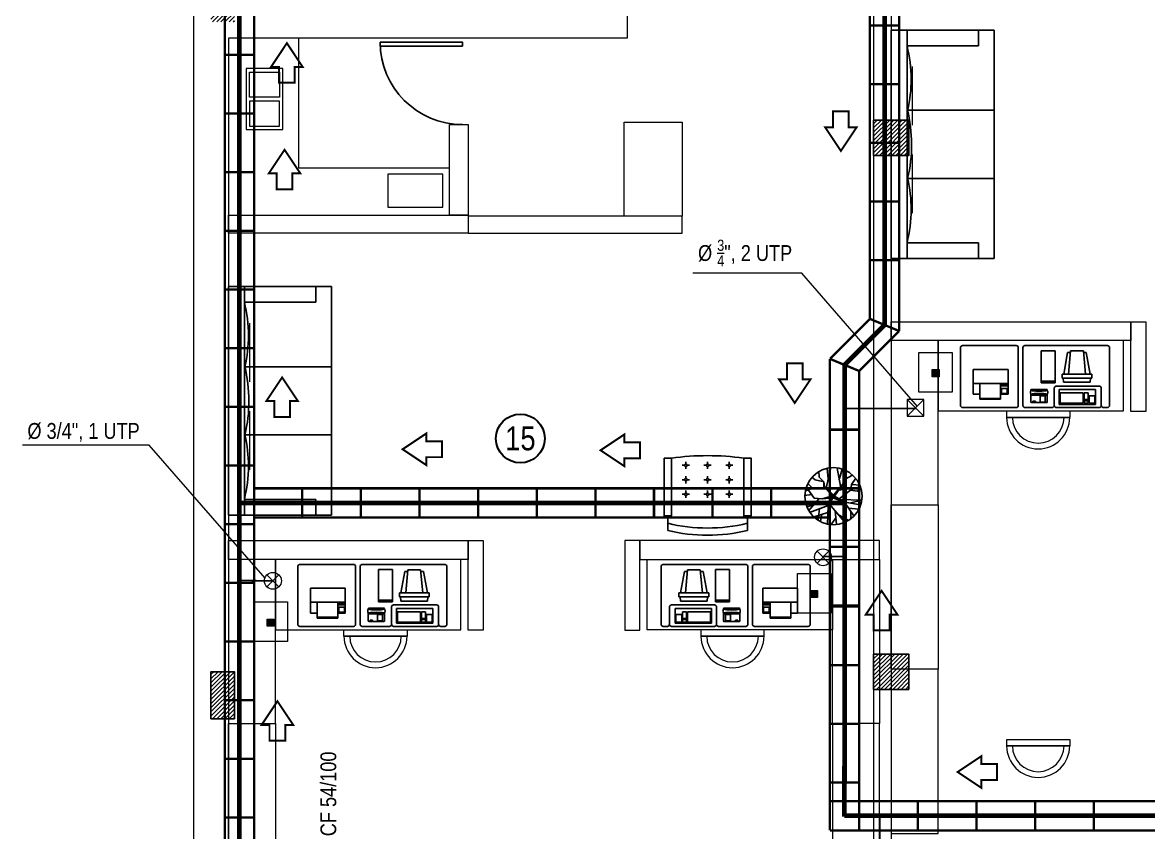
# Model space of a CAD drawing. Header units: millimetres. Extents: x 0 to 126, y 0 to 76.
# Drawn here: x 70.15 to 79.75, y 10.4 to 17.3 of the extents above; entities that cross this region are included whole.
import ezdxf

# ---------------------------------------------------------------- set-up
doc = ezdxf.new("R2010")
doc.units = ezdxf.units.MM
doc.linetypes.add('Continua', pattern=[0])
doc.linetypes.add('DASHED', pattern=[0.75, 0.5, -0.25])
for name, color, linetype in [('9__9', 9, 'Continuous'), ('A-FURN-1', 7, 'Continuous'), ('A-GLAZ-1', 7, 'Continuous'), ('E-COLUMNA', 20, 'Continuous'), ('HatchColus', 8, 'Continuous'), ('MOVABLE_FURNISHINGS', 7, 'Continuous'), ('Muebles', 2, 'Continuous'), ('TRACO01', 7, 'Continuous'), ('TRACO02', 255, 'Continuous')]:
    doc.layers.add(name, color=color, linetype=linetype)
for name, color, linetype, lineweight in [('ARQUITECTÓNICO', 152, 'Continuous', 0), ('INST. VOZ Y DATOS', 40, 'Continuous', 0), ('TEXTOS INST. VOZ Y DATOS', 1, 'Continuous', 0)]:
    doc.layers.add(name, color=color, linetype=linetype, lineweight=lineweight)
doc.styles.add('75', font='ARIALN.TTF', dxfattribs={"height": 0.135})
pattern_1 = [(45, (-1018.400148, -104.339457), (-0.0176776695, 0.0176776695), [])]

# ---------------------------------------------------------------- blocks, each defined once
blk = doc.blocks.new('FIXT-SOFA3672')
at = {"layer": 'A-FURN-1'}
for p, q in [((35.919106, 36.03653), (-35.919106, 36.03653)), ((-35.919106, 36.03653), (-35.919106, 0.010204)), ((35.919106, 0.010204), (35.919106, 36.03653)), ((-35.896767, 30.508681), (35.914639, 30.508681)), ((-31.016712, 5.575283), (-31.016712, 30.508681)), ((-10.734035, 30.318065), (-10.734035, -0.180412)), ((10.734035, 30.318065), (10.734035, -0.180412)), ((31.016712, 5.575283), (31.016712, 30.508681)), ((-35.896767, 5.575283), (-31.016712, 5.575283)), ((35.896767, 5.575283), (31.016712, 5.575283)), ((-35.919106, 0.010204), (35.919106, 0.010204))]:
    blk.add_line(p, q, dxfattribs=at)
for centre, radius, start, end in [((-20.12418, 71.160164), 42.085514, 255, 269.461553), ((-20.176819, 65.559021), 36.484119, 269.461552, 284.999998), ((-0.096013, 70.019703), 41.102158, 255, 270.121624), ((-0.098873, 71.366776), 42.449238, 270.121624, 285.000001), ((20.176819, 65.559021), 36.484119, 255.000002, 270.538448), ((20.12418, 71.160164), 42.085514, 270.538447, 285)]:
    blk.add_arc(centre, radius, start, end, dxfattribs=at)
blk = doc.blocks.new('A$C12894DB4')
at = {"layer": 'TRACO01', "color": 0}
for p, q in [((9.91, 5.66), (9.91, 5.26)), ((11.31, 5.66), (9.91, 5.66)), ((11.31, 5.46), (9.91, 5.46)), ((11.31, 5.66), (11.31, 5.26)), ((11.31, 5.26), (9.91, 5.26)), ((11.31, 4.66), (9.91, 4.66)), ((9.91, 4.66), (9.91, 3.46)), ((11.31, 3.46), (9.91, 3.46)), ((11.31, 4.66), (11.31, 3.46)), ((17.03, 4.24), (17.03, 4.14)), ((17.03, 3.36), (17.03, 1.44)), ((20.83, 4.44), (17.23, 4.44)), ((20.83, 3.04), (17.23, 3.04)), ((18.23, 4.2), (18.23, 4.05)), ((18.23, 3.43), (18.23, 3.28)), ((19.33, 2.91), (19.33, 1.37)), ((19.33, 2.91), (20.53, 2.91)), ((19.83, 4.2), (19.83, 4.05)), ((19.83, 3.43), (19.83, 3.28)), ((20.53, 2.91), (20.53, 1.37)), ((21.03, 4.24), (21.03, 4.13)), ((21.03, 3.36), (21.03, 1.44)), ((24.13, 3.58), (29.73, 3.58)), ((24.13, 3.58), (24.13, 1.08)), ((29.73, 3.58), (29.73, 1.08)), ((29.93, 3.58), (29.93, 1.98)), ((29.93, 3.58), (30.93, 3.58)), ((30.93, 3.58), (30.93, 1.98)), ((31.13, 2.88), (31.13, 1.08)), ((31.13, 2.88), (32.53, 2.88)), ((32.53, 2.88), (32.53, 1.08)), ((9.71, 2.26), (4.71, 2.26)), ((20.83, 1.24), (17.23, 1.24)), ((17.53, 1.57), (17.53, 1.37)), ((18.13, 1.57), (17.53, 1.57)), ((18.13, 1.37), (17.53, 1.37)), ((18.13, 1.57), (18.13, 1.37)), ((19.33, 1.37), (20.53, 1.37)), ((24.13, 1.08), (29.73, 1.08)), ((29.93, 1.98), (30.93, 1.98)), ((29.93, 1.68), (29.93, 1.08)), ((29.93, 1.68), (30.93, 1.68)), ((29.93, 1.08), (30.93, 1.08)), ((30.93, 1.68), (30.93, 1.08)), ((31.13, 1.08), (32.53, 1.08))]:
    blk.add_line(p, q, dxfattribs=at)
for centre, radius, start, end in [((18.18, 3.74), 1.25, 166.0825, 180), ((18.18, 3.74), 1.25, 180, 191.2958), ((17.19, 3.54), 0.24, 191.2958, 283.3617), ((17.16, 3.98), 0.2, 70.2489, 166.4245), ((17.23, 4.24), 0.2, 90, 180), ((17.23, 2.84), 0.2, 90, 180), ((18.07, 7.64), 3.57, 256.1032, 263.8325), ((18.07, -0.17), 3.57, 96.1675, 103.8968), ((16.93, 3.52), 0.369, 323.5958, 323.7272), ((18.64, 12.93), 8.89, 263.8325, 267.4371), ((18.64, -5.45), 8.89, 92.5629, 96.1675), ((17.99, 4.2), 0.24, 0, 90), ((17.99, 3.28), 0.24, 270, 0), ((19.03, 21.61), 17.58, 267.4371, 270), ((19.03, -14.14), 17.58, 90, 92.5629), ((19.03, 21.61), 17.58, 270, 272.5629), ((19.03, -14.14), 17.58, 87.4371, 90), ((19.42, 12.93), 8.89, 272.5629, 276.1675), ((19.42, -5.45), 8.89, 83.8325, 87.4371), ((20.07, 4.2), 0.24, 90, 180), ((20.07, 3.28), 0.24, 180, 270), ((19.99, 7.64), 3.57, 276.1675, 283.8968), ((19.99, -0.17), 3.57, 76.6383, 83.8325), ((20.87, 3.54), 0.24, 256.6383, 358.4297), ((20.83, 4.24), 0.2, 0, 90), ((20.83, 2.84), 0.2, 0, 90), ((20.9, 3.98), 0.2, 9.5352, 104.6502), ((20.4, 3.82), 0.72, 9.4076, 17.8024), ((19.88, 3.74), 1.25, 0, 9.4076), ((19.88, 3.74), 1.25, 350.5924, 360), ((17.23, 1.44), 0.2, 180, 270), ((20.83, 1.44), 0.2, 270, 0)]:
    blk.add_arc(centre, radius, start, end, dxfattribs=at)
at = {"layer": 'TRACO02', "color": 0}
for p, q in [((0, 14.54), (0, 0.54)), ((0.5, 15.04), (13.5, 15.04)), ((14, 14.54), (14, 0.54)), ((15.1, 14.54), (15.1, 0.54)), ((35.6, 15.04), (15.6, 15.04)), ((19.55, 6), (19.55, 13.8)), ((22.95, 13.8), (19.55, 13.8)), ((22.95, 6), (22.95, 13.8)), ((26.13, 8.15), (26.62, 13.75)), ((26.62, 13.75), (29.75, 13.75)), ((30.24, 8.15), (29.75, 13.75)), ((36.1, 14.54), (36.1, 0.54)), ((24.99, 8.15), (25.9, 13.35)), ((25.9, 13.35), (26.59, 13.35)), ((29.79, 13.35), (30.47, 13.35)), ((31.39, 8.15), (30.47, 13.35)), ((11.51, 9.26), (3.11, 9.26)), ((3.11, 9.26), (3.11, 3.26)), ((11.51, 9.26), (11.51, 3.26)), ((11.51, 5.86), (3.11, 5.86)), ((4.71, 5.86), (4.71, 2.06)), ((9.71, 5.86), (9.71, 2.06)), ((22.95, 6.4), (19.55, 6.4)), ((22.95, 6), (19.55, 6)), ((24.59, 8.15), (31.79, 8.15)), ((24.59, 7.15), (24.59, 8.15)), ((24.59, 7.15), (31.79, 7.15)), ((24.98, 6.15), (24.89, 7.15)), ((24.98, 6.15), (31.4, 6.15)), ((31.4, 6.15), (31.49, 7.15)), ((31.79, 7.15), (31.79, 8.15)), ((4.71, 3.26), (3.11, 3.26)), ((11.51, 3.26), (9.71, 3.26)), ((22.7, 4.74), (22.7, 0.54)), ((33.6, 5.24), (23.2, 5.24)), ((23.93, 4.38), (32.73, 4.38)), ((23.93, 4.38), (23.93, 0.78)), ((32.73, 4.38), (32.73, 0.78)), ((34.1, 4.74), (34.1, 0.54)), ((0.5, 0.04), (13.5, 0.04)), ((9.71, 2.06), (4.71, 2.06)), ((22.2, 0.04), (15.6, 0.04)), ((33.6, 0.04), (23.2, 0.04)), ((23.93, 0.78), (32.73, 0.78)), ((35.6, 0.04), (34.6, 0.04))]:
    blk.add_line(p, q, dxfattribs=at)
for centre, radius, start, end in [((0.5, 14.54), 0.5, 90, 180), ((13.5, 14.54), 0.5, 0, 90), ((15.6, 14.54), 0.5, 90, 180), ((35.6, 14.54), 0.5, 0, 90), ((23.2, 4.74), 0.5, 90, 180), ((33.6, 4.74), 0.5, 0, 90), ((0.5, 0.54), 0.5, 180, 270), ((13.5, 0.54), 0.5, 270, 0), ((15.6, 0.54), 0.5, 180, 270), ((22.2, 0.54), 0.5, 270, 0), ((23.2, 0.54), 0.5, 180, 270), ((27.71, -4.98), 5.57, 115.6743, 116.5651), ((29.09, -4.98), 5.57, 63.4349, 64.3257), ((33.6, 0.54), 0.5, 270, 0), ((34.6, 0.54), 0.5, 180, 270), ((35.6, 0.54), 0.5, 270, 0)]:
    blk.add_arc(centre, radius, start, end, dxfattribs=at)
blk = doc.blocks.new('A$C08AE17E7')
at = {"layer": 'A-GLAZ-1', "color": 0}
for p, q in [((4.39, 4.39), (0, 4.39)), ((4.39, 4.177), (4.39, 4.39)), ((0, 4.177), (4.39, 4.177))]:
    blk.add_line(p, q, dxfattribs=at)
blk.add_arc((4.39, 4.39), 4.39, 180, 270, dxfattribs=at)
blk = doc.blocks.new('arbolp114')
at = {"color": 0, "linetype": 'ByBlock'}
for p, q in [((-0.165, 0.209), (-0.203, 0.453)), ((-0.109, 0.31), (-0.154, 0.474)), ((-0.126, 0.175), (-0.067, 0.491)), ((0.126, 0.138), (0.045, 0.503)), ((0.091, 0.306), (0.108, 0.482)), ((0.252, 0.332), (0.256, 0.436)), ((-0.326, 0.205), (-0.462, 0.192)), ((-0.319, 0.205), (-0.389, 0.318)), ((-0.182, 0.289), (-0.333, 0.369)), ((-0.305, 0.104), (-0.319, 0.205)), ((-0.018, -0.001), (-0.165, 0.213)), ((-0.165, 0.213), (0.001, 0.019)), ((0.157, 0.171), (0.168, 0.249)), ((0.168, 0.249), (0.252, 0.332)), ((0.168, 0.165), (0.168, 0.249)), ((0.193, 0.26), (0.319, 0.289)), ((0.319, 0.289), (0.378, 0.331)), ((0.361, 0.133), (0.452, 0.226)), ((-0.417, 0.087), (-0.476, 0.121)), ((-0.088, 0.104), (-0.462, 0.159)), ((-0.301, 0.104), (-0.417, 0.087)), ((-0.098, -0.045), (-0.301, 0.104)), ((-0.116, 0.148), (-0.006, 0.006)), ((-0.001, 0.009), (-0.116, 0.148)), ((-0.006, 0.006), (-0.013, -0.015)), ((0.151, 0.157), (-0.001, 0.009)), ((0.001, 0.019), (0.157, 0.171)), ((0.005, 0), (0.151, 0.157)), ((0.018, 0.007), (0.168, 0.165)), ((0.018, 0.007), (0.196, -0.047)), ((0.143, 0.138), (0.357, 0.138)), ((0.336, -0.035), (0.476, 0.163)), ((0.357, 0.138), (0.497, 0.096)), ((0.375, 0.028), (0.504, 0.012)), ((-0.494, -0.068), (-0.119, -0.057)), ((-0.305, -0.115), (-0.494, -0.068)), ((-0.203, -0.102), (-0.466, -0.152)), ((-0.195, -0.102), (-0.354, -0.342)), ((-0.203, -0.098), (-0.119, -0.057)), ((0.008, -0.026), (-0.195, -0.102)), ((0.073, -0.134), (-0.193, -0.447)), ((-0.179, -0.095), (0.011, -0.018)), ((-0.116, -0.063), (0.005, -0.003)), ((-0.013, -0.015), (-0.116, -0.063)), ((-0.098, -0.045), (-0.018, -0.001)), ((0.174, -0.042), (0.005, 0)), ((0.005, -0.003), (0.068, -0.021)), ((0.008, -0.026), (0.193, -0.047)), ((0.008, -0.026), (0.094, -0.169)), ((0.011, -0.018), (0.174, -0.042)), ((0.017, -0.021), (0.094, -0.152)), ((0.094, -0.161), (0.417, -0.287)), ((0.094, -0.169), (0.105, -0.493)), ((0.196, -0.047), (0.336, -0.035)), ((0.256, -0.047), (0.438, -0.253)), ((0.319, -0.11), (0.494, -0.123)), ((0.34, -0.144), (0.459, -0.186)), ((-0.256, -0.207), (-0.452, -0.228)), ((-0.305, -0.27), (-0.305, -0.392)), ((-0.098, -0.333), (-0.256, -0.417)), ((-0.033, -0.258), (-0.056, -0.497)), ((-0.044, -0.376), (0.042, -0.493)), ((0.098, -0.287), (0.336, -0.363)), ((0.21, -0.329), (0.224, -0.442)), ((0.245, -0.22), (0.266, -0.409))]:
    blk.add_line(p, q, dxfattribs=at)
blk.add_circle((0, 0), 0.5, dxfattribs=at)
blk = doc.blocks.new('A$C6B612579')
at = {"layer": '9__9', "color": 253, "extrusion": (0, 0, -1), "xscale": 4.875, "yscale": 4.875, "zscale": 4.875}
blk.add_blockref('arbolp114', (-2.458, 2.437), dxfattribs=at)
blk = doc.blocks.new('Sillon_2')
at = {"layer": 'MOVABLE_FURNISHINGS', "color": 7, "linetype": 'Continuous'}
for points in [[(0.0375, 0.75), (0.0375, 0.675, -0.1212121), (0.8625, 0.675), (0.8625, 0.75, 0.1212121)], [(0.2125, 0.375, -1), (0.2375, 0.375, -1)], [(0.4375, 0.375, -1), (0.4625, 0.375, -1)], [(0.6625, 0.375, -1), (0.6875, 0.375, -1)], [(0.2125, 0.225, -1), (0.2375, 0.225, -1)], [(0.4375, 0.225, -1), (0.4625, 0.225, -1)], [(0.6625, 0.225, -1), (0.6875, 0.225, -1)], [(0.2125, 0.075, -1), (0.2375, 0.075, -1)], [(0.4375, 0.075, -1), (0.4625, 0.075, -1)], [(0.6625, 0.075, -1), (0.6875, 0.075, -1)]]:
    blk.add_lwpolyline(points, format="xyb", close=True, dxfattribs=at)
for points in [[(0.8625, 0.6), (0.8625, 0.675, 0.1212121), (0.0375, 0.675), (0.0375, 0.6)], [(0.0375, 0), (0.075, 0, 0.0666667), (0.825, 0), (0.8625, 0)]]:
    blk.add_lwpolyline(points, format="xyb", dxfattribs=at)
for points in [[(0, 0), (0.075, 0), (0.075, 0.6), (0, 0.6)], [(0.825, 0), (0.9, 0), (0.9, 0.6), (0.825, 0.6)]]:
    blk.add_lwpolyline(points, close=True, dxfattribs=at)
for points in [[(0.075, 0.475), (0.825, 0.475)], [(0.1875, 0.375), (0.2125, 0.375)], [(0.225, 0.4125), (0.225, 0.3875)], [(0.225, 0.3625), (0.225, 0.3375)], [(0.2375, 0.375), (0.2625, 0.375)], [(0.4125, 0.375), (0.4375, 0.375)], [(0.45, 0.4125), (0.45, 0.3875)], [(0.45, 0.3625), (0.45, 0.3375)], [(0.4625, 0.375), (0.4875, 0.375)], [(0.6375, 0.375), (0.6625, 0.375)], [(0.675, 0.4125), (0.675, 0.3875)], [(0.675, 0.3625), (0.675, 0.3375)], [(0.6875, 0.375), (0.7125, 0.375)], [(0.225, 0.2625), (0.225, 0.2375)], [(0.45, 0.2625), (0.45, 0.2375)], [(0.675, 0.2625), (0.675, 0.2375)], [(0.1875, 0.225), (0.2125, 0.225)], [(0.225, 0.2125), (0.225, 0.1875)], [(0.2375, 0.225), (0.2625, 0.225)], [(0.4125, 0.225), (0.4375, 0.225)], [(0.45, 0.2125), (0.45, 0.1875)], [(0.4625, 0.225), (0.4875, 0.225)], [(0.6375, 0.225), (0.6625, 0.225)], [(0.675, 0.2125), (0.675, 0.1875)], [(0.6875, 0.225), (0.7125, 0.225)], [(0.1875, 0.075), (0.2125, 0.075)], [(0.225, 0.1125), (0.225, 0.0875)], [(0.225, 0.0625), (0.225, 0.0375)], [(0.2375, 0.075), (0.2625, 0.075)], [(0.4125, 0.075), (0.4375, 0.075)], [(0.45, 0.1125), (0.45, 0.0875)], [(0.45, 0.0625), (0.45, 0.0375)], [(0.4625, 0.075), (0.4875, 0.075)], [(0.6375, 0.075), (0.6625, 0.075)], [(0.675, 0.1125), (0.675, 0.0875)], [(0.675, 0.0625), (0.675, 0.0375)], [(0.6875, 0.075), (0.7125, 0.075)]]:
    blk.add_lwpolyline(points, dxfattribs=at)
blk = doc.blocks.new('A$C35E06030')
at = {"layer": 'HatchColus', "linetype": 'Continua', "ltscale": 0.05}
h = blk.add_hatch(dxfattribs=at)
h.set_pattern_fill('ANSI31', color=256, scale=0.2, style=0)
h.set_pattern_definition(pattern_1)
h.paths.add_polyline_path([(0.2, 13.8), (0, 13.8), (0, 13.4), (0.2, 13.4)])
h.paths.add_polyline_path([(0.2, 7.8604), (0, 7.8604), (0, 7.4604), (0.2, 7.4604)])
h.paths.add_polyline_path([(5.95, 12.5619), (5.65, 12.5619), (5.65, 12.2619), (5.95, 12.2619)])
h.paths.add_polyline_path([(11.6, 12.5369), (11.35, 12.5369), (11.35, 12.2869), (11.6, 12.2869)])
h = blk.add_hatch(dxfattribs=at)
h.set_pattern_fill('ANSI31', color=256, scale=0.2, style=0)
h.set_pattern_definition(pattern_1)
h.paths.add_polyline_path([(17, 3.0015), (17.2, 3.0015), (17.2, 3.4015), (17, 3.4015)])
h.paths.add_polyline_path([(11.6, 3.0015), (11.6, 3.2515), (11.35, 3.2515), (11.35, 3.0015)])
h.paths.add_polyline_path([(5.95, 8.0104), (5.65, 8.0104), (5.65, 7.7104), (5.95, 7.7104)])
h.paths.add_polyline_path([(11.6, 7.9854), (11.35, 7.9854), (11.35, 7.7354), (11.6, 7.7354)])
h.paths.add_polyline_path([(17, 7.8604), (17, 7.4604), (17.2, 7.4604), (17.2, 7.8604)])
at = {"layer": 'E-COLUMNA', "linetype": 'Continua', "ltscale": 0.05}
for points in [[(5.65, 12.2619), (5.95, 12.2619), (5.95, 12.5619), (5.65, 12.5619)], [(5.65, 7.7104), (5.95, 7.7104), (5.95, 8.0104), (5.65, 8.0104)], [(0, 7.4604), (0.2, 7.4604), (0.2, 7.8604), (0, 7.8604)]]:
    blk.add_lwpolyline(points, close=True, dxfattribs=at)
blk = doc.blocks.new('A$C1BEB1155')
at = {"layer": 'INST. VOZ Y DATOS', "color": 6}
for points in [[(0, 0.144), (0.1438, 0)], [(0, 0), (0.144, 0.144)]]:
    blk.add_lwpolyline(points, dxfattribs=at)
blk.add_lwpolyline([(0.144, 0.144), (0, 0.144), (0, 0), (0.144, 0)], close=True, dxfattribs=at)

msp = doc.modelspace()

# ---------------------------------------------------------------- hatches: boundary and pattern name
at = {"layer": 'INST. VOZ Y DATOS'}
for points in [[(77.9048, 14.3411), (77.9651, 14.3411), (77.9651, 14.2808), (77.9048, 14.2808)], [(76.8687, 12.4582), (76.929, 12.4582), (76.929, 12.3979), (76.8687, 12.3979)], [(72.2368, 12.2156), (72.2971, 12.2156), (72.2971, 12.1553), (72.2368, 12.1553)]]:
    msp.add_hatch(color=256, dxfattribs=at).paths.add_polyline_path(points)

# ---------------------------------------------------------------- linework, layer by layer
at = {"layer": 'ARQUITECTÓNICO', "linetype": 'Continuous', "ltscale": 0.03}
for p, q in [((71.6061, 37.2563), (71.6061, 6.9063)), ((75.3061, 19.4163), (75.3061, 17.1663)), ((77.4061, 19.4163), (77.4061, 7.0563)), ((77.5561, 19.4163), (77.5561, 7.0563)), ((71.9061, 17.1663), (71.9061, 6.9063)), ((75.2561, 17.1663), (71.9061, 17.1663)), ((75.3061, 17.1663), (71.9061, 17.1663))]:
    msp.add_line(p, q, dxfattribs=at)
at = {"layer": 'ARQUITECTÓNICO', "color": 252}
for p, q in [((78.4348, 17.2359), (77.5561, 17.2359)), ((77.6909, 15.2896), (77.6909, 17.2357)), ((78.2991, 17.2353), (78.2991, 17.103)), ((78.4348, 15.289), (78.4348, 17.2359)), ((78.2991, 17.103), (77.6909, 17.103)), ((77.6956, 16.5533), (78.4394, 16.5533)), ((77.6956, 15.9716), (78.4394, 15.9716)), ((78.2991, 15.4219), (77.6909, 15.4219)), ((78.2991, 15.2896), (78.2991, 15.4219)), ((77.5561, 15.289), (78.4348, 15.289)), ((72.7848, 15.0496), (71.9061, 15.0496)), ((72.0409, 13.1033), (72.0409, 15.0494)), ((72.6491, 15.049), (72.6491, 14.9167)), ((72.7848, 13.1027), (72.7848, 15.0496)), ((72.6491, 14.9167), (72.0409, 14.9167)), ((72.0456, 14.367), (72.7894, 14.367)), ((72.0456, 13.7852), (72.7894, 13.7852)), ((72.6491, 13.2356), (72.0409, 13.2356)), ((72.6491, 13.1033), (72.6491, 13.2356)), ((71.9061, 13.1027), (72.7848, 13.1027))]:
    msp.add_line(p, q, dxfattribs=at)
at = {"layer": 'ARQUITECTÓNICO', "color": 252, "linetype": 'DASHED'}
for p, q in [((77.7352, 16.9254), (77.7352, 15.462)), ((72.0852, 14.7391), (72.0852, 13.2757))]:
    msp.add_line(p, q, dxfattribs=at)
at = {"layer": 'ARQUITECTÓNICO', "color": 0}
for p, q in [((78.5403, 13.9351), (79.0781, 13.9351)), ((72.8903, 12.07), (73.4281, 12.07)), ((76.4719, 12.07), (75.9341, 12.07)), ((78.5403, 11.1351), (79.0781, 11.1351))]:
    msp.add_line(p, q, dxfattribs=at)
for points in [[(72.5061, 16.0594), (72.5061, 17.1663), (71.9061, 17.1663), (71.9061, 15.6594), (72.5061, 15.6594)], [(72.5061, 15.6594), (73.7894, 15.6594), (73.7894, 16.0594), (72.5061, 16.0594)]]:
    msp.add_lwpolyline(points, dxfattribs=at)
for points in [[(72.0565, 16.3879), (72.37, 16.3879), (72.37, 16.9082), (72.0565, 16.9082)], [(72.0854, 16.8787), (72.3406, 16.8787), (72.3406, 16.6656), (72.0854, 16.6656)], [(72.0854, 16.4173), (72.3406, 16.4173), (72.3406, 16.6305), (72.0854, 16.6305)], [(73.9497, 15.6594), (73.7894, 15.6594), (73.7894, 16.4314), (73.9497, 16.4314)], [(75.7751, 15.6502), (75.2805, 15.6502), (75.2805, 16.4522), (75.7751, 16.4522)], [(73.2635, 15.7274), (73.7318, 15.7274), (73.7318, 16.0068), (73.2635, 16.0068)], [(73.9497, 15.5063), (71.9061, 15.5063), (71.9061, 15.6594), (73.9497, 15.6594)], [(73.9497, 15.5063), (75.7751, 15.5063), (75.7751, 15.6502), (73.9497, 15.6502)], [(77.5561, 14.7497), (79.5997, 14.7497), (79.5997, 14.5894), (77.5561, 14.5894)], [(79.5997, 14.7497), (79.7259, 14.7497), (79.7259, 13.9854), (79.5997, 13.9854)], [(77.5561, 13.1894), (77.9561, 13.1894), (77.9561, 14.5894), (77.5561, 14.5894)], [(77.9561, 13.9894), (79.537, 13.9894), (79.537, 14.5894), (77.9561, 14.5894)], [(78.5405, 13.9894), (79.0781, 13.9894), (79.0781, 13.9351), (78.5405, 13.9351)], [(78.6285, 13.9351), (78.9898, 13.9351), (78.9898, 13.9351), (78.6285, 13.9351)], [(77.5561, 13.1894), (77.9561, 13.1894), (77.9561, 11.7894), (77.5561, 11.7894)], [(71.9061, 12.8846), (73.9497, 12.8846), (73.9497, 12.7244), (71.9061, 12.7244)], [(73.9497, 12.8846), (74.0759, 12.8846), (74.0759, 12.1203), (73.9497, 12.1203)], [(75.4125, 12.8846), (75.2863, 12.8846), (75.2863, 12.1203), (75.4125, 12.1203)], [(77.4561, 12.8846), (75.4125, 12.8846), (75.4125, 12.7244), (77.4561, 12.7244)], [(71.9061, 11.3244), (72.3061, 11.3244), (72.3061, 12.7244), (71.9061, 12.7244)], [(72.3061, 12.1244), (73.887, 12.1244), (73.887, 12.7244), (72.3061, 12.7244)], [(77.0561, 12.1244), (75.4752, 12.1244), (75.4752, 12.7244), (77.0561, 12.7244)], [(77.4561, 11.3244), (77.0561, 11.3244), (77.0561, 12.7244), (77.4561, 12.7244)], [(72.8905, 12.1244), (73.4281, 12.1244), (73.4281, 12.07), (72.8905, 12.07)], [(76.4717, 12.1244), (75.9341, 12.1244), (75.9341, 12.07), (76.4717, 12.07)], [(72.9785, 12.07), (73.3398, 12.07), (73.3398, 12.07), (72.9785, 12.07)], [(76.3837, 12.07), (76.0223, 12.07), (76.0223, 12.07), (76.3837, 12.07)], [(77.5561, 10.3894), (77.9561, 10.3894), (77.9561, 11.7894), (77.5561, 11.7894)], [(71.9061, 11.3244), (72.3061, 11.3244), (72.3061, 9.9244), (71.9061, 9.9244)], [(77.4561, 11.3244), (77.0561, 11.3244), (77.0561, 9.9244), (77.4561, 9.9244)], [(78.5405, 11.1894), (79.0781, 11.1894), (79.0781, 11.1351), (78.5405, 11.1351)], [(78.6285, 11.1351), (78.9898, 11.1351), (78.9898, 11.1351), (78.6285, 11.1351)]]:
    msp.add_lwpolyline(points, close=True, dxfattribs=at)
at = {"layer": 'ARQUITECTÓNICO'}
for centre, radius, end in [((78.8092, 13.9351), 0.2689, 0), ((78.8092, 13.9351), 0.2201, 360), ((73.1592, 12.07), 0.2689, 0), ((73.1592, 12.07), 0.2201, 360), ((76.203, 12.07), 0.2689, 0), ((76.203, 12.07), 0.2201, 360), ((78.8092, 11.1351), 0.2689, 0), ((78.8092, 11.1351), 0.2201, 360)]:
    msp.add_arc(centre, radius, 180, end, dxfattribs=at)
at = {"layer": 'ARQUITECTÓNICO', "color": 252}
for centre, major_axis, start_param, end_param in [((76.6994, 16.8078), (0, -1.1405), 1.580194, 1.832596), ((76.836, 16.8092), (0, 0.9887), 4.45059, 4.721787), ((76.6944, 16.2598), (0, 1.1504), -1.568674, -1.308997), ((76.7272, 16.2598), (0, -1.1139), 1.308997, 1.572919), ((76.836, 15.7156), (0, -0.9887), 1.561399, 1.832596), ((76.6994, 15.7171), (0, 1.1405), 4.45059, 4.702991), ((71.0494, 14.6215), (0, -1.1405), 1.580194, 1.832596), ((71.186, 14.6229), (0, 0.9887), 4.45059, 4.721787), ((71.0444, 14.0735), (0, 1.1504), -1.568674, -1.308997), ((71.0772, 14.0735), (0, -1.1139), 1.308997, 1.572919), ((71.186, 13.5293), (0, -0.9887), 1.561399, 1.832596), ((71.0494, 13.5308), (0, 1.1405), 4.45059, 4.702991)]:
    msp.add_ellipse(centre, major_axis=major_axis, ratio=0.9, start_param=start_param, end_param=end_param, dxfattribs=at)
at = {"layer": 'INST. VOZ Y DATOS', "const_width": 0.02}
for points in [[(77.3743, 17.2745), (77.3743, 25.2745)], [(77.6243, 17.2745), (77.6243, 25.2745)], [(71.8743, 15.0245), (71.8743, 23.0245)], [(72.1243, 15.0245), (72.1243, 23.0245)], [(77.3743, 14.7745), (77.3743, 17.2745)], [(77.6243, 17.2745), (77.3743, 17.2745)], [(77.6243, 17.2745), (77.3743, 17.2745)], [(77.6243, 14.6709), (77.6243, 17.2745)], [(72.1243, 17.0245), (71.8743, 17.0245)], [(77.6243, 16.7745), (77.3743, 16.7745)], [(72.1243, 16.5245), (71.8743, 16.5245)], [(77.6243, 16.2745), (77.3743, 16.2745)], [(71.8743, 8.0245), (71.8743, 16.0245)], [(72.1243, 16.0245), (71.8743, 16.0245)], [(72.1243, 8.0245), (72.1243, 16.0245)], [(77.6243, 15.7745), (77.3743, 15.7745)], [(72.1243, 15.5245), (71.8743, 15.5245)], [(72.1243, 15.5245), (71.8743, 15.5245)], [(77.6243, 15.2745), (77.3743, 15.2745)], [(72.1243, 15.0245), (71.8743, 15.0245)], [(72.1243, 15.0245), (71.8743, 15.0245)], [(77.3743, 14.7745), (77.0335, 14.4337)], [(77.6243, 14.6709), (77.3743, 14.7745)], [(77.6243, 14.6709), (77.2835, 14.3301)], [(72.1243, 14.5245), (71.8743, 14.5245)], [(77.0335, 12.3238), (77.0335, 14.4337)], [(77.2835, 14.3301), (77.0335, 14.4337)], [(77.2835, 12.3216), (77.2835, 14.3301)], [(72.1243, 14.0245), (71.8743, 14.0245)], [(77.2835, 13.8301), (77.0335, 13.8301)], [(72.1243, 13.5245), (71.8743, 13.5245)], [(73.042, 13.3301), (72.1243, 13.3301)], [(77.0335, 13.3301), (72.5335, 13.3301)], [(72.5335, 13.3301), (72.5335, 13.0801)], [(72.5335, 13.3301), (72.5335, 13.0801)], [(73.0335, 13.3301), (73.0335, 13.0801)], [(73.0335, 13.3301), (73.0335, 13.0801)], [(73.5335, 13.3301), (73.5335, 13.0801)], [(74.0335, 13.3301), (74.0335, 13.0801)], [(74.5335, 13.3301), (74.5335, 13.0801)], [(75.0335, 13.3301), (75.0335, 13.0801)], [(75.5335, 13.3301), (75.5335, 13.0801)], [(76.0335, 13.3301), (76.0335, 13.0801)], [(76.5335, 13.3301), (76.5335, 13.0801)], [(77.2835, 13.3301), (77.0335, 13.3301)], [(73.0397, 13.0801), (72.1243, 13.0801)], [(77.0335, 13.0801), (72.5335, 13.0801)], [(72.1243, 13.0245), (71.8743, 13.0245)], [(77.2835, 12.8301), (77.0335, 12.8301)], [(72.1243, 12.5245), (71.8743, 12.5245)], [(77.2835, 12.3301), (77.0335, 12.3301)], [(77.0335, 10.8238), (77.0335, 12.3238)], [(77.2835, 12.3238), (77.0335, 12.3238)], [(77.2835, 10.8238), (77.2835, 12.3238)], [(72.1243, 12.0245), (71.8743, 12.0245)], [(77.2835, 11.8238), (77.0335, 11.8238)], [(72.1243, 11.5245), (71.8743, 11.5245)], [(77.2835, 11.3238), (77.0335, 11.3238)], [(77.0335, 10.4141), (77.0335, 11.3238)], [(77.2835, 11.3238), (77.0335, 11.3238)], [(77.2835, 10.4141), (77.2835, 11.3238)], [(72.1243, 11.0245), (71.8743, 11.0245)], [(77.2835, 10.8238), (77.0335, 10.8238)], [(77.2835, 10.8238), (77.0335, 10.8238)], [(77.0335, 10.6641), (78.2829, 10.6641)], [(77.2829, 10.4141), (77.2829, 10.6641)], [(77.7829, 10.4141), (77.7829, 10.6641)], [(82.7829, 10.6641), (78.2829, 10.6641)], [(78.2829, 10.6641), (78.2829, 10.4141)], [(78.2829, 10.4141), (78.2829, 10.6641)], [(78.7829, 10.6641), (78.7829, 10.4141)], [(79.2829, 10.6641), (79.2829, 10.4141)], [(72.1243, 10.5245), (71.8743, 10.5245)], [(77.0335, 10.4141), (78.2829, 10.4141)], [(82.7829, 10.4141), (78.2829, 10.4141)]]:
    msp.add_lwpolyline(points, dxfattribs=at)
at = {"layer": 'INST. VOZ Y DATOS', "color": 6, "const_width": 0.04}
for points in [[(77.4993, 17.2745), (77.4993, 25.2745)], [(71.9993, 15.0245), (71.9993, 23.0245)], [(77.4993, 14.7227), (77.4993, 17.2745)], [(71.9993, 8.0245), (71.9993, 16.0245)], [(77.4993, 14.7227), (77.1585, 14.3819)], [(77.1585, 12.3227), (77.1585, 14.3819)], [(73.0409, 13.2051), (71.9923, 13.2051)], [(77.1585, 13.2051), (72.5335, 13.2051)], [(77.1585, 10.8238), (77.1585, 12.3238)], [(77.157, 10.5304), (77.1585, 11.3238)], [(77.157, 10.5391), (78.2829, 10.5391)], [(82.9079, 10.5391), (78.2829, 10.5391)]]:
    msp.add_lwpolyline(points, dxfattribs=at)
at = {"layer": 'INST. VOZ Y DATOS'}
for points in [[(77.7923, 14.4869), (78.0764, 14.4869), (78.0764, 14.15), (77.7923, 14.15)], [(77.9042, 14.3418), (77.9645, 14.3418), (77.9645, 14.2815), (77.9042, 14.2815)], [(76.7562, 12.604), (77.0404, 12.604), (77.0404, 12.267), (76.7562, 12.267)], [(76.8681, 12.4588), (76.9284, 12.4588), (76.9284, 12.3985), (76.8681, 12.3985)], [(72.1243, 12.3614), (72.4084, 12.3614), (72.4084, 12.0245), (72.1243, 12.0245)], [(72.2362, 12.2163), (72.2965, 12.2163), (72.2965, 12.156), (72.2362, 12.156)]]:
    msp.add_lwpolyline(points, close=True, dxfattribs=at)
at = {"layer": 'INST. VOZ Y DATOS', "color": 6, "linetype": 'DASHED', "ltscale": 0.01, "const_width": 0.015}
for points in [[(77.1585, 14.011), (77.7678, 14.011)], [(76.9745, 12.7498), (77.1585, 12.7498)], [(72.0036, 12.5454), (72.1809, 12.5419), (72.2845, 12.5415)], [(77.4597, 10.5391), (77.4597, 8.8461)]]:
    msp.add_lwpolyline(points, dxfattribs=at)
at = {"layer": 'INST. VOZ Y DATOS', "color": 6}
for points in [[(77.7118, 14.067), (77.8136, 13.9652)], [(77.7118, 13.9652), (77.8136, 14.067)], [(76.9236, 12.7933), (77.0254, 12.6915)], [(76.9236, 12.6915), (77.0254, 12.7933)], [(72.2336, 12.5925), (72.3354, 12.4906)], [(72.2336, 12.4906), (72.3354, 12.5925)]]:
    msp.add_lwpolyline(points, dxfattribs=at)
at = {"layer": 'INST. VOZ Y DATOS', "color": 6, "ltscale": 0.1}
for points in [[(76.9236, 12.7933), (77.0254, 12.6915)], [(77.0254, 12.7933), (76.9237, 12.6914)], [(72.2336, 12.5924), (72.3354, 12.4906)], [(72.3354, 12.5925), (72.2337, 12.4906)]]:
    msp.add_lwpolyline(points, dxfattribs=at)
for centre in [(76.9745, 12.7424), (72.2845, 12.5415)]:
    msp.add_circle(centre, 0.072, dxfattribs=at)
at = {"layer": 'TEXTOS INST. VOZ Y DATOS', "const_width": 0.0168}
for points in [[(72.4035, 16.7877), (72.3361, 16.7877), (72.3361, 16.9224), (72.2688, 16.9224), (72.4035, 17.1245), (72.5382, 16.9224), (72.4709, 16.9224), (72.4709, 16.7877)], [(77.1269, 16.5427), (77.1943, 16.5427), (77.1943, 16.408), (77.2617, 16.408), (77.1269, 16.2059), (76.9922, 16.408), (77.0596, 16.408), (77.0596, 16.5427)], [(72.3836, 15.8794), (72.3162, 15.8794), (72.3162, 16.0141), (72.2488, 16.0141), (72.3836, 16.2162), (72.5183, 16.0141), (72.4509, 16.0141), (72.4509, 15.8794)], [(76.7335, 14.3947), (76.8009, 14.3947), (76.8009, 14.26), (76.8682, 14.26), (76.7335, 14.0579), (76.5988, 14.26), (76.6662, 14.26), (76.6662, 14.3947)], [(72.363, 13.9389), (72.2957, 13.9389), (72.2957, 14.0736), (72.2283, 14.0736), (72.363, 14.2757), (72.4978, 14.0736), (72.4304, 14.0736), (72.4304, 13.9389)], [(73.7268, 13.663), (73.7268, 13.5956), (73.5921, 13.5956), (73.5921, 13.5283), (73.39, 13.663), (73.5921, 13.7977), (73.5921, 13.7303), (73.7268, 13.7303)], [(75.4147, 13.6542), (75.4147, 13.5868), (75.28, 13.5868), (75.28, 13.5195), (75.0779, 13.6542), (75.28, 13.7889), (75.28, 13.7216), (75.4147, 13.7216)], [(77.4744, 12.1196), (77.407, 12.1196), (77.407, 12.2543), (77.3397, 12.2543), (77.4744, 12.4564), (77.6091, 12.2543), (77.5417, 12.2543), (77.5417, 12.1196)], [(72.3228, 11.1786), (72.2555, 11.1786), (72.2555, 11.3133), (72.1881, 11.3133), (72.3228, 11.5154), (72.4576, 11.3133), (72.3902, 11.3133), (72.3902, 11.1786)], [(78.4588, 10.9122), (78.4588, 10.8448), (78.3241, 10.8448), (78.3241, 10.7775), (78.122, 10.9122), (78.3241, 11.0469), (78.3241, 10.9796), (78.4588, 10.9796)]]:
    msp.add_lwpolyline(points, close=True, dxfattribs=at)
at = {"layer": 'TEXTOS INST. VOZ Y DATOS'}
for points in [[(77.7812, 14.0289), (76.7927, 15.1645), (75.8659, 15.1645)], [(72.2184, 12.5636), (71.2299, 13.6992), (70.1497, 13.6992)]]:
    msp.add_lwpolyline(points, dxfattribs=at)
at = {"layer": 'TEXTOS INST. VOZ Y DATOS', "lineweight": 30}
msp.add_circle((74.3944, 13.7548), 0.2081, dxfattribs=at)

# ---------------------------------------------------------------- block references
at = {"layer": 'ARQUITECTÓNICO', "color": 0}
msp.add_blockref('A$C35E06030', (71.7561, 3.9063), dxfattribs=at)
at = {"layer": 'ARQUITECTÓNICO', "color": 252, "xscale": 0.0271002682929975, "yscale": 0.02439024390241684, "zscale": 0.02439024390243771, "rotation": 90}
for p in [(78.435, 16.2624), (72.785, 14.0761)]:
    msp.add_blockref('FIXT-SOFA3672', p, dxfattribs=at)
at = {"layer": 'ARQUITECTÓNICO', "color": 0}
for name, p, xscale, yscale, zscale in [('A$C08AE17E7', (73.198, 16.4314), 0.1600000000000819, 0.1600000000000819, 0.1600000000000819), ('A$C6B612579', (76.8175, 13.0191), 0.1000000000000227, 0.1000000000000227, 0.1000000000000227)]:
    msp.add_blockref(name, p, dxfattribs=dict(at, xscale=xscale, yscale=yscale, zscale=zscale))
at = {"layer": 'ARQUITECTÓNICO'}
for p, xscale, yscale, zscale in [((78.1465, 14.0171), 0.03521116158080062, 0.03521116158080062, 0.03521116158080062), ((72.4965, 12.1521), 0.03521116158080062, 0.03521116158080062, 0.03521116158080062), ((76.8657, 12.1521), -0.03521116158071891, 0.03521116158080417, 0.03521116158074283)]:
    msp.add_blockref('A$C12894DB4', p, dxfattribs=dict(at, xscale=xscale, yscale=yscale, zscale=zscale))
at = {"layer": 'ARQUITECTÓNICO', "color": 0, "xscale": -0.8229319101525334, "yscale": 0.8229319101525334, "zscale": 0.8229319101525334, "rotation": 180}
msp.add_blockref('Sillon_2', (75.6201, 13.5881), dxfattribs=at)
at = {"layer": 'Muebles', "ltscale": 0.1}
msp.add_blockref('A$C1BEB1155', (77.6908, 13.9441), dxfattribs=at)

# ---------------------------------------------------------------- texts
at = {"layer": 'TEXTOS INST. VOZ Y DATOS', "style": '75'}
for s, insert, char_height, width, attachment_point in [('\\A1;%%C {\\H0.7x;\\S3/4;}", 2 UTP', (76.7117, 15.449), 0.135, 2.199121, 3), ('\\A1;%%C 3/4", 1 UTP', (71.1489, 13.8869), 0.135, 2.199121, 3), ('15', (74.3944, 13.7548), 0.204, 1.846887, 5)]:
    msp.add_mtext(s, dxfattribs=dict(at, insert=insert, char_height=char_height, width=width, attachment_point=attachment_point))
at = {"layer": 'TEXTOS INST. VOZ Y DATOS', "insert": (72.6894, 10.7256), "char_height": 0.135, "width": 1.539073, "attachment_point": 2, "rotation": 90, "style": '75'}
msp.add_mtext('CF 54/100', dxfattribs=at)

doc.saveas('drawing.dxf')
